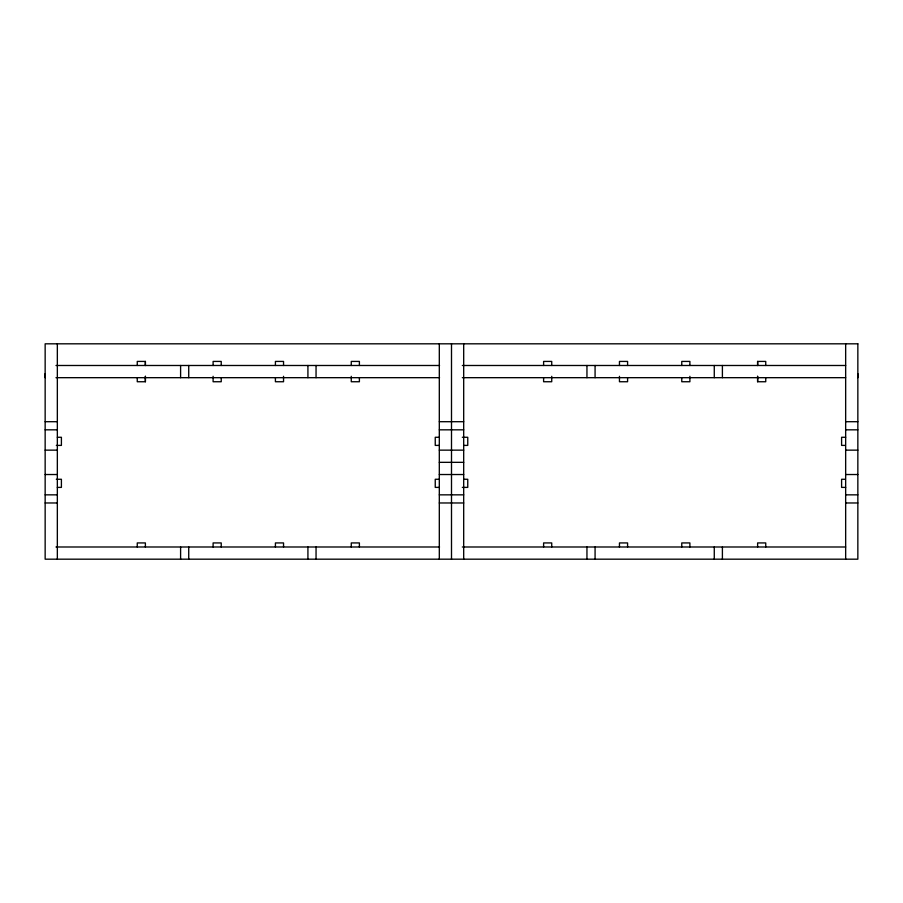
<?xml version="1.0" encoding="UTF-8"?>
<svg xmlns="http://www.w3.org/2000/svg" width="903" height="903" viewBox="0 0 903 903"><rect width="100%" height="100%" fill="white"/><g stroke="black" fill="none" stroke-linecap="round" stroke-linejoin="round"><path stroke-width="1.35" d="M45.15 377.68L45.15 373.616M145.383 381.743L145.383 376.325L145.383 381.743L137.256 381.743L137.256 377.68M757.617 381.743L757.617 376.325L757.617 381.743L765.744 381.743L765.744 377.68M857.85 377.68L857.85 373.616M145.383 361.426L145.383 365.489L145.383 361.426L137.256 361.426L137.256 365.489M757.617 361.426L757.617 365.489L757.617 361.426L765.744 361.426L765.744 365.489M55.986 365.489L439.547 365.489M462.336 365.489L845.659 365.489M55.986 377.68L439.547 377.68M462.336 377.68L845.659 377.68M45.15 421.701L57.34 421.701M439.309 421.701L463.69 421.701M845.659 421.701L857.85 421.701M45.15 429.828L57.34 429.828M439.309 429.828L463.69 429.828M845.659 429.828L857.85 429.828M57.34 437.278L61.404 437.278L61.404 445.405L56.325 445.405M439.309 437.278L435.246 437.278L435.246 445.405L439.309 445.405M462.336 437.278L467.754 437.278L467.754 445.405L463.69 445.405M845.659 437.278L841.596 437.278L841.596 445.405L845.4 445.405M45.15 450.145L57.34 450.145M439.309 450.145L463.69 450.145M845.659 450.145L857.85 450.145M439.309 462.336L463.69 462.336M45.15 474.526L57.34 474.526M439.309 474.526L463.69 474.526M845.659 474.526L857.85 474.526M56.325 479.267L61.404 479.267L61.404 487.394L57.34 487.394M439.309 479.267L435.246 479.267L435.246 487.394L439.309 487.394M463.69 479.267L467.754 479.267L467.754 487.394L462.336 487.394M845.4 479.267L841.596 479.267L841.596 487.394L845.659 487.394M45.15 494.844L57.34 494.844M439.309 494.844L463.69 494.844M845.659 494.844L857.85 494.844M45.15 502.971L57.34 502.971M439.309 502.971L463.69 502.971M845.659 502.971L857.85 502.971M55.986 546.992L439.547 546.992M462.336 546.992L845.659 546.992M845.659 343.817L845.659 559.183M765.744 546.992L765.744 542.929L757.617 542.929L757.617 546.992M722.4 365.489L722.4 377.68M722.4 546.992L722.4 559.183M714.273 365.489L714.273 377.68M714.273 546.992L714.273 559.183M689.892 365.489L689.892 361.426L681.765 361.426L681.765 365.489M689.892 376.325L689.892 381.743L681.765 381.743L681.765 377.68M689.892 546.992L689.892 542.929L681.765 542.929L681.765 546.992M627.585 365.489L627.585 361.426L619.458 361.426L619.458 365.489M627.585 377.68L627.585 381.743L619.458 381.743L619.458 376.325M627.585 546.992L627.585 542.929L619.458 542.929L619.458 546.992M595.077 365.489L595.077 377.68M595.077 546.992L595.077 559.183M586.95 365.489L586.95 377.68M586.95 546.992L586.95 559.183M551.733 365.489L551.733 361.426L543.606 361.426L543.606 365.489M551.733 376.325L551.733 381.743L543.606 381.743L543.606 377.68M551.733 546.992L551.733 542.929L543.606 542.929L543.606 546.992M463.69 343.817L463.69 559.183M451.5 343.817L451.5 559.183M439.309 343.817L439.309 559.183M359.394 365.489L359.394 361.426L351.267 361.426L351.267 365.489M359.394 377.68L359.394 381.743L351.267 381.743L351.267 376.325M359.394 546.992L359.394 542.929L351.267 542.929L351.267 546.992M316.05 365.489L316.05 377.68M316.05 546.992L316.05 559.183M307.923 365.489L307.923 377.68M307.923 546.992L307.923 559.183M283.542 365.489L283.542 361.426L275.415 361.426L275.415 365.489M283.542 376.325L283.542 381.743L275.415 381.743L275.415 377.68M283.542 546.992L283.542 542.929L275.415 542.929L275.415 546.992M221.235 365.489L221.235 361.426L213.108 361.426L213.108 365.489M221.235 377.68L221.235 381.743L213.108 381.743L213.108 376.325M221.235 546.992L221.235 542.929L213.108 542.929L213.108 546.992M188.727 365.489L188.727 377.68M188.727 546.992L188.727 559.183M180.6 365.489L180.6 377.68M180.6 546.992L180.6 559.183M145.383 546.992L145.383 542.929L137.256 542.929L137.256 546.992M57.34 343.817L57.34 559.183M857.85 343.817L45.15 343.817L45.15 559.183L857.85 559.183L857.85 343.817"/></g></svg>
